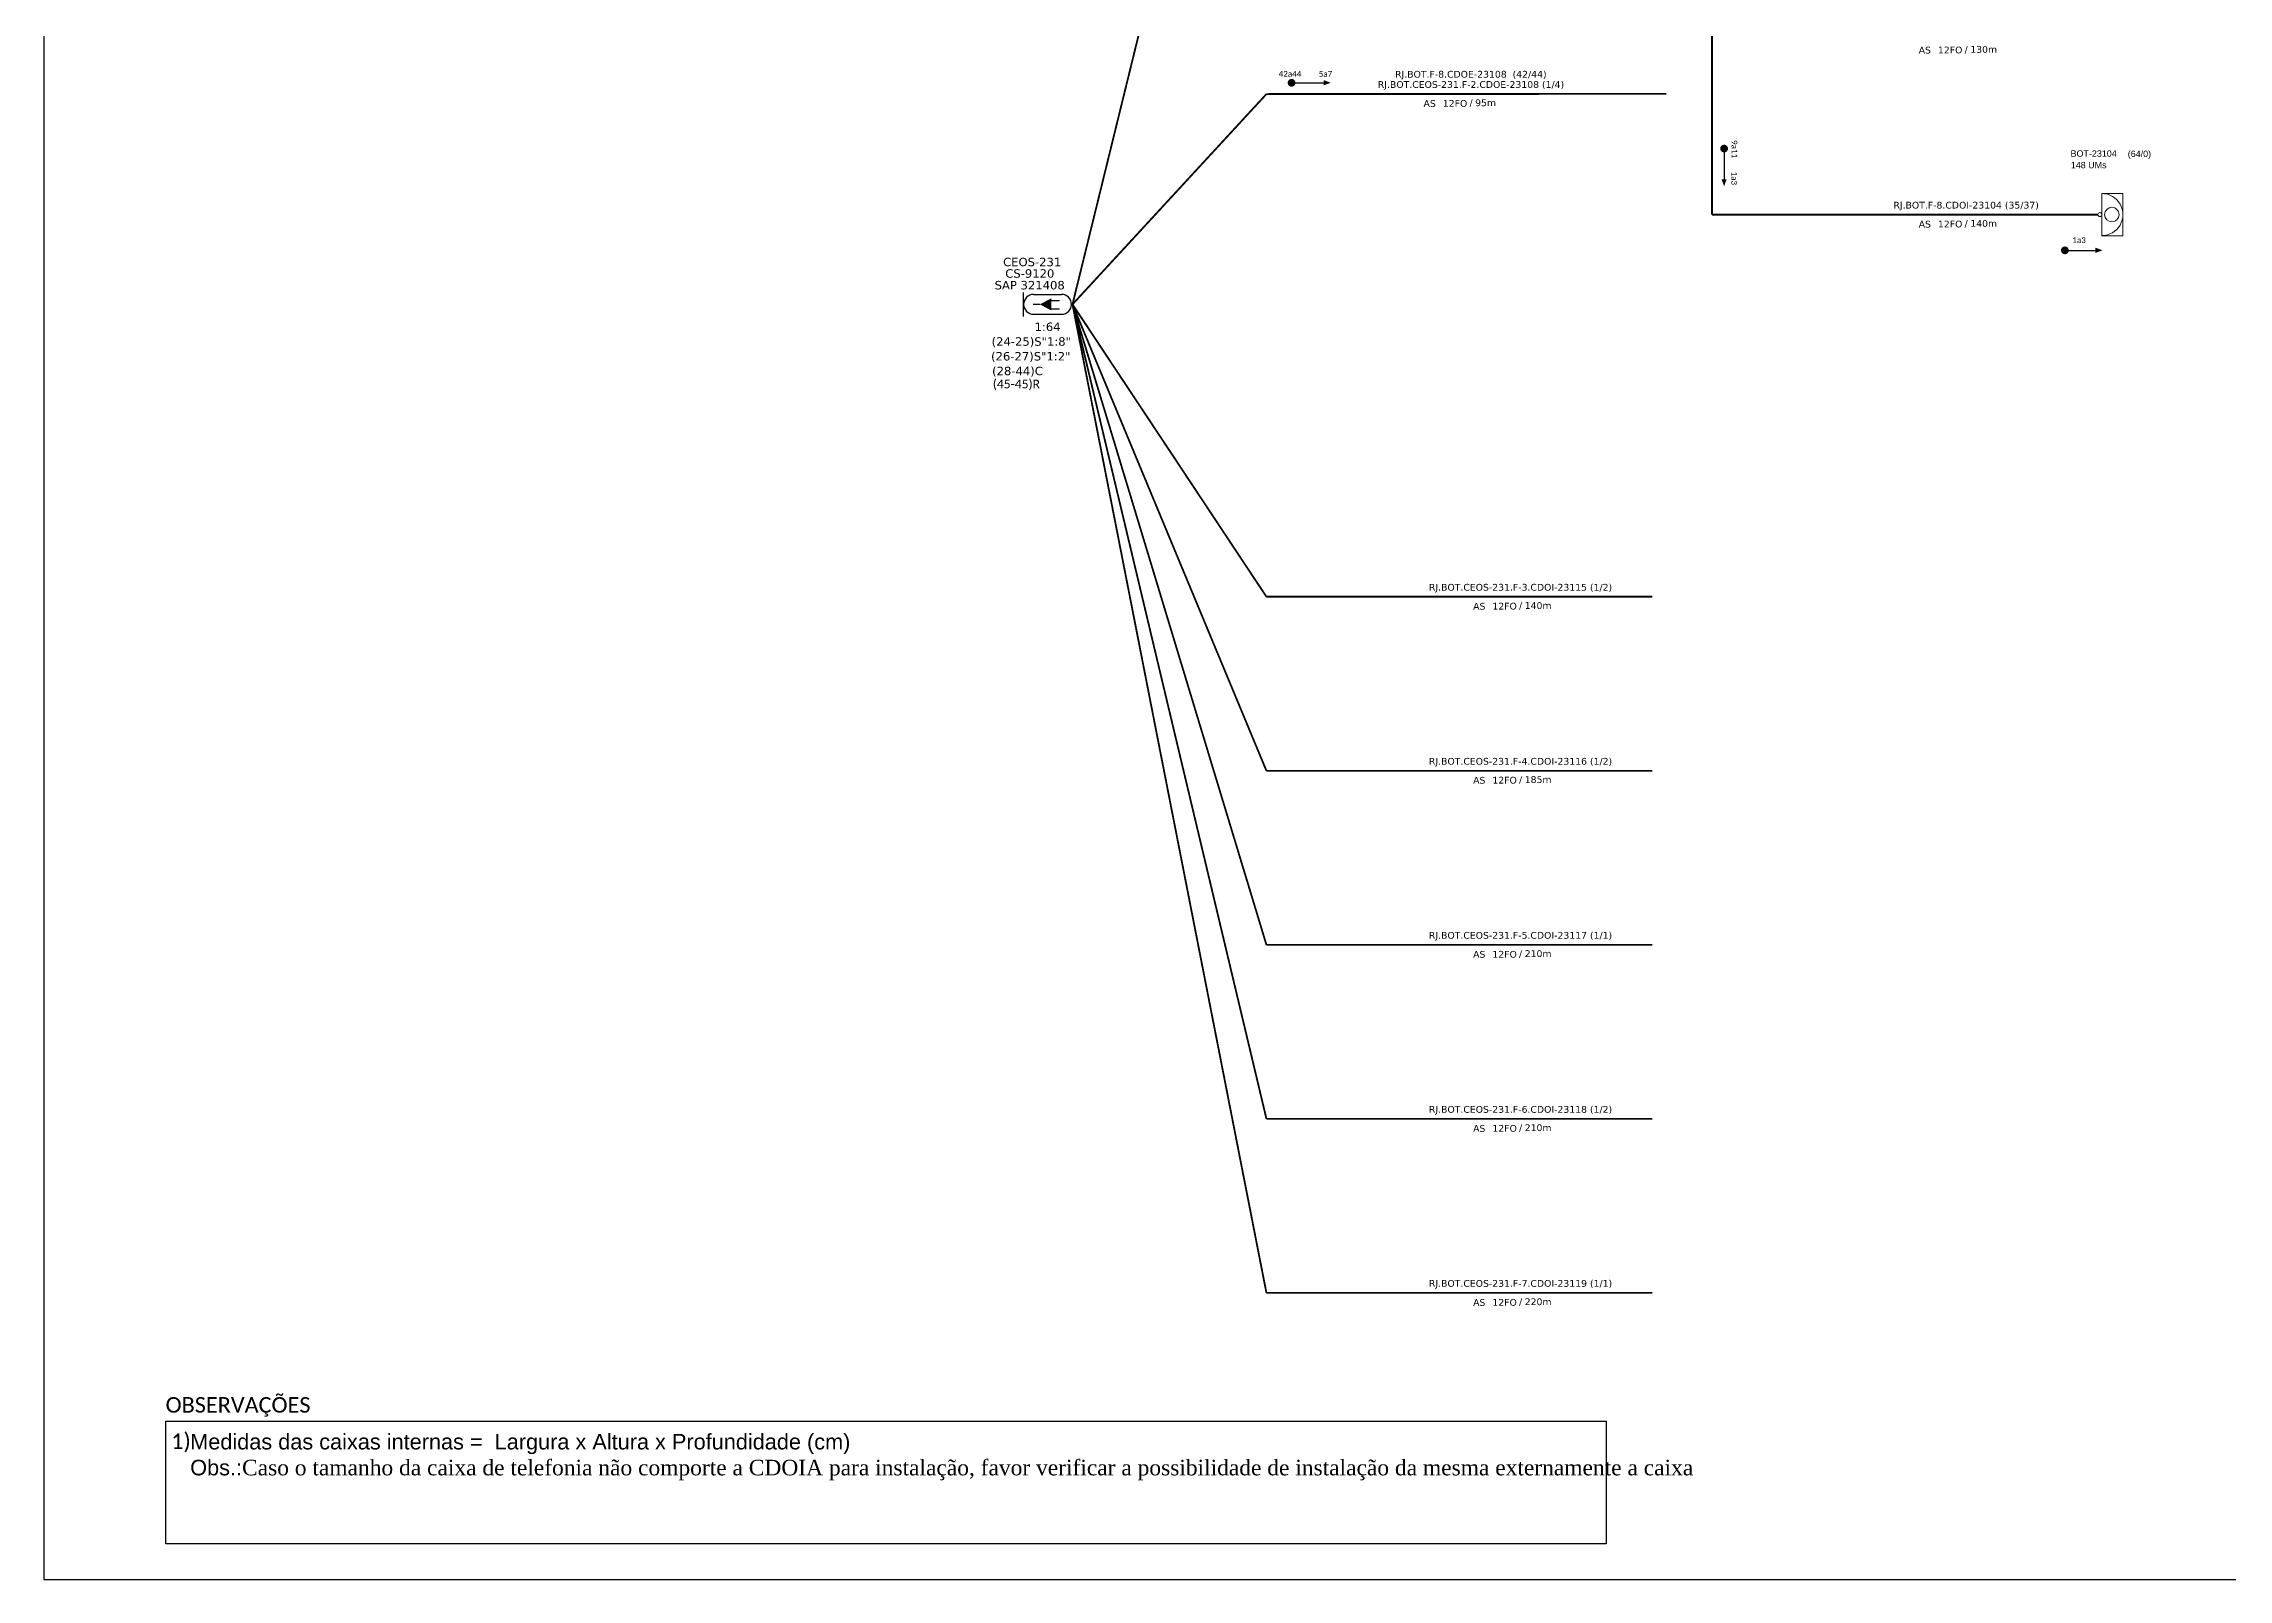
# Model space of a CAD drawing. Header units: metres. Extents: x -1286 to 443, y -500 to 94.
# Drawn here: x -1286.1 to -864.1, y -499.8 to -203.2 of the extents above; entities that cross this region are included whole.
import ezdxf
from ezdxf.enums import TextEntityAlignment as Align

# ---------------------------------------------------------------- set-up
doc = ezdxf.new("R2010")
doc.units = ezdxf.units.M
doc.layers.add("20.0-LEGENDA DOS CDO'S", color=1, linetype='Continuous', lineweight=0)
doc.layers.add('40.1-ETIQUETAS', color=1, linetype='Continuous', lineweight=20)
for name, color, linetype in [('20.4-CEOS', 1, 'Continuous'), ('CAP a instalar', 1, 'Continuous'), ('SETA', 7, 'Continuous')]:
    doc.layers.add(name, color=color, linetype=linetype)
doc.styles.add('ARIAL', font='arial.ttf')
doc.styles.add('siredit', font='verdana.ttf')
doc.styles.add('WMF-Calibri0', font='calibri.ttf')
doc.linetypes.add('FENCELINE1', pattern='A,0.25,-0.1,[133,ltypeshp.shx,S=0.1,R=0,X=-0.1,Y=0],-0.1,1', length=1.45)

msp = doc.modelspace()

# ---------------------------------------------------------------- linework, layer by layer
at = {"color": 0}
for p, q in [((-1262.5, -469.23), (-984.25, -469.23)), ((-1262.5, -492.93), (-1262.5, -469.23)), ((-984.25, -469.23), (-984.25, -492.93)), ((-984.25, -492.93), (-1262.5, -492.93))]:
    msp.add_line(p, q, dxfattribs=at)
msp.add_lwpolyline([(-1286.07, -499.81), (-445.07, -499.81), (-445.07, 94.19), (-1286.07, 94.19)], close=True)
at = {"const_width": 0.747}
for points in [[(-1045.4, -210.72, 1), (-1044.65, -210.72, 1)], [(-961.48, -223.06, 1), (-961.48, -223.81, 1)], [(-896.02, -243.09, 1), (-895.27, -243.09, 1)]]:
    msp.add_lwpolyline(points, format="xyb", close=True, dxfattribs=at)
at = {"layer": '20.4-CEOS', "color": 7}
for p, q in [((-1094.86, -251.6), (-1089.46, -251.6)), ((-1089.46, -255.45), (-1094.86, -255.45))]:
    msp.add_line(p, q, dxfattribs=at)
for points in [[(-1096.78, -255.84), (-1096.78, -251.2)], [(-1091.52, -252.76), (-1089.88, -252.76)], [(-1093.65, -253.52), (-1094.95, -253.52)], [(-1091.52, -254.36), (-1089.88, -254.36)]]:
    msp.add_lwpolyline(points, dxfattribs=at)
msp.add_lwpolyline([(-1093.65, -253.52, 0, 2.38, 0), (-1091.42, -253.52, 2.38, 2.38, 0)], format="xyseb", dxfattribs=at)
for centre, start, end in [((-1094.86, -253.52), 90, 270), ((-1089.46, -253.52), 270, 90)]:
    msp.add_arc(centre, 1.92, start, end, dxfattribs=at)
at = {"layer": '40.1-ETIQUETAS'}
msp.add_lwpolyline([(-888.51, -232.12), (-884.44, -232.12), (-884.44, -240.26), (-888.51, -240.26)], close=True, dxfattribs=at)
for centre, major_axis, start_param, end_param in [((-888.88, -236.18), (-0.266, 0.266), 2.356194490191767, 8.639379797371353), ((-888.51, -236.18), (-2.87, 2.87), 2.356194, 5.497787), ((-886.58, -236.18), (0.991, 0.991), 3.926991, 10.210176)]:
    msp.add_ellipse(centre, major_axis=major_axis, ratio=1, start_param=start_param, end_param=end_param, dxfattribs=at)
at = {"layer": 'CAP a instalar', "color": 7, "linetype": 'FENCELINE1', "ltscale": 7, "const_width": 0.349}
for points in [[(-1087.34, -253.52), (-1087.34, -253.52), (-1050.08, -101.74)], [(-1049.88, -212.9), (-1087.34, -253.52)], [(-1049.88, -212.9), (-972.64, -212.86)], [(-1049.88, -444.48), (-1087.34, -253.52)], [(-1087.34, -253.52), (-1049.88, -410.86)], [(-1049.88, -377.24), (-1087.34, -253.52)], [(-1087.34, -253.52), (-1087.34, -253.52), (-1049.88, -343.62)], [(-1049.88, -310), (-1087.34, -253.52)], [(-1049.88, -310), (-975.32, -310)], [(-1049.88, -343.62), (-975.32, -343.62)], [(-1049.88, -377.24), (-975.32, -377.24)], [(-1049.88, -410.86), (-975.32, -410.86)], [(-1049.88, -444.48), (-975.32, -444.48)]]:
    msp.add_lwpolyline(points, dxfattribs=at)
at = {"layer": 'CAP a instalar', "linetype": 'FENCELINE1', "ltscale": 7, "const_width": 0.349}
for points in [[(-963.82, -101.7), (-963.82, -236.19)], [(-963.82, -236.19), (-889.26, -236.19)]]:
    msp.add_lwpolyline(points, dxfattribs=at)
at = {"layer": 'SETA'}
for points in [[(-1044.74, -210.72), (-1038.32, -210.72)], [(-961.48, -223.43), (-961.49, -229.85)], [(-895.64, -243.09), (-889.22, -243.09)]]:
    msp.add_lwpolyline(points, dxfattribs=at)
for points in [[(-1038.83, -210.21), (-1037.46, -210.71), (-1038.83, -211.21)], [(-960.98, -229.34), (-961.48, -230.71), (-961.98, -229.34)], [(-889.74, -242.58), (-888.37, -243.08), (-889.74, -243.58)]]:
    msp.add_solid(points, dxfattribs=at)

# ---------------------------------------------------------------- texts
at = {"style": 'WMF-Calibri0'}
msp.add_text('OBSERVAÇÕES', height=3, dxfattribs=at).set_placement((-1262.52, -467.61))
at = {"attachment_point": 5}
for s, insert, char_height, width in [('{\\fCalibri|b0|i0|c0|p34;\\C7;42a44}', (-1045.33, -209.01), 1.1207, 18.9462), ('{\\fCalibri|b0|i0|c0|p34;\\C7;5a7}', (-1038.48, -209.01), 1.1207, 18.9462), ('\\C7;\\fCalibri|b0|i0|c0|p34;1a3', (-892.91, -241.13), 1.1207, 18.9462), ('{\\fCalibri|b0|i0|c0|p34;\\C7;(45-45)R}', (-1098.18, -269.09), 1.681, 28.4193)]:
    msp.add_mtext(s, dxfattribs=dict(at, insert=insert, char_height=char_height, width=width))
at = {"char_height": 1.1207, "width": 18.9462, "attachment_point": 5}
for s, insert, rotation in [('\\C7;\\fCalibri|b0|i0|c0|p34;9a11', (-959.48, -223.54), 270.6666), ('\\C7;\\fCalibri|b0|i0|c0|p34;1a3', (-959.53, -229.17), 269.9383)]:
    msp.add_mtext(s, dxfattribs=dict(at, insert=insert, rotation=rotation))
at = {"char_height": 3, "width": 277.1819, "attachment_point": 1}
for s, insert, style in [('1)', (-1261.44, -471.63), 'WMF-Calibri0'), ('Medidas das caixas internas =  Largura x Altura x Profundidade (cm)\\PObs.:{\\fTimes New Roman|b0|i0|c0|p16;Caso o tamanho da caixa de telefonia não comporte a CDOIA para instalação, favor verificar a possibilidade de instalação da mesma externamente a caixa}', (-1257.77, -471.72), 'ARIAL')]:
    msp.add_mtext(s, dxfattribs=dict(at, insert=insert, style=style))
at = {"layer": "20.0-LEGENDA DOS CDO'S", "style": 'ARIAL'}
for s, p in [('BOT-23104', (-894.55, -225.01)), ('148 UMs', (-894.5, -227.24))]:
    msp.add_text(s, height=1.234, rotation=0.118, dxfattribs=at).set_placement(p)
msp.add_text('       (64/0)', height=1.2344, rotation=0.118, dxfattribs=at).set_placement((-882.93, -225.07), align=Align.CENTER)
at = {"layer": '20.4-CEOS', "color": 7, "style": 'siredit'}
for s, height, p in [('CEOS-231', 1.631, (-1095.13, -244.52)), ('CS-9120', 1.631, (-1095.59, -246.74)), ('SAP 321408', 1.631, (-1095.61, -249)), ('1:64', 1.631, (-1092.16, -257.04)), ('(24-25)S"1:8"', 1.6307, (-1095.31, -259.88)), ('(26-27)S"1:2"', 1.6307, (-1095.41, -262.73)), ('(28-44)C', 1.631, (-1097.97, -265.57))]:
    msp.add_text(s, height=height, dxfattribs=at).set_placement(p, align=Align.TOP_CENTER)
at = {"layer": '40.1-ETIQUETAS', "color": 7, "style": 'siredit'}
for s, height, p in [('AS', 1.307, (-921.53, -204.41)), ('12FO', 1.307, (-915.45, -204.39)), ('/', 1.31, (-914.42, -204.27)), ('AS', 1.307, (-1017.17, -214.72)), ('12FO', 1.307, (-1011.08, -214.71)), ('/', 1.31, (-1010.05, -214.58)), ('AS', 1.307, (-1007.59, -311.84)), ('12FO', 1.307, (-1001.51, -311.82)), ('/', 1.31, (-1000.48, -311.7)), ('AS', 1.307, (-1007.59, -345.46)), ('12FO', 1.307, (-1001.51, -345.44)), ('/', 1.31, (-1000.48, -345.32)), ('AS', 1.307, (-1007.59, -379.08)), ('12FO', 1.307, (-1001.51, -379.07)), ('/', 1.31, (-1000.48, -378.94)), ('AS', 1.307, (-1007.59, -412.71)), ('12FO', 1.307, (-1001.51, -412.69)), ('/', 1.31, (-1000.48, -412.57)), ('AS', 1.307, (-1007.59, -446.33)), ('12FO', 1.307, (-1001.51, -446.31)), ('/', 1.31, (-1000.48, -446.19))]:
    msp.add_text(s, height=height, dxfattribs=at).set_placement(p, align=Align.MIDDLE_RIGHT)
for s, p in [('130m', (-913.92, -204.27)), ('95m', (-1009.56, -214.58)), ('140m', (-999.99, -311.7)), ('185m', (-999.99, -345.32)), ('210m', (-999.99, -378.94)), ('210m', (-999.99, -412.57)), ('220m', (-999.99, -446.19))]:
    msp.add_text(s, height=1.307, dxfattribs=at).set_placement(p, align=Align.MIDDLE_LEFT)
for s, p in [('RJ.BOT.CEOS-231.F-2.CDOE-23108 (1/4)', (-1010.37, -211.05)), ('RJ.BOT.F-8.CDOE-23108  (42/44)', (-1010.4, -209.07)), ('RJ.BOT.CEOS-231.F-3.CDOI-23115 (1/2)', (-1000.8, -308.17)), ('RJ.BOT.CEOS-231.F-4.CDOI-23116 (1/2)', (-1000.8, -341.79)), ('RJ.BOT.CEOS-231.F-5.CDOI-23117 (1/1)', (-1000.8, -375.41)), ('RJ.BOT.CEOS-231.F-6.CDOI-23118 (1/2)', (-1000.8, -409.03)), ('RJ.BOT.CEOS-231.F-7.CDOI-23119 (1/1)', (-1000.8, -442.65))]:
    msp.add_text(s, height=1.3072, dxfattribs=at).set_placement(p, align=Align.MIDDLE_CENTER)
at = {"layer": '40.1-ETIQUETAS', "style": 'siredit'}
msp.add_text('RJ.BOT.F-8.CDOI-23104 (35/37)', height=1.3072, dxfattribs=at).set_placement((-914.73, -234.36), align=Align.MIDDLE_CENTER)
for s, height, p in [('AS', 1.307, (-921.53, -238.03)), ('12FO', 1.307, (-915.45, -238.01)), ('/', 1.31, (-914.42, -237.89))]:
    msp.add_text(s, height=height, dxfattribs=at).set_placement(p, align=Align.MIDDLE_RIGHT)
msp.add_text('140m', height=1.307, dxfattribs=at).set_placement((-913.92, -237.89), align=Align.MIDDLE_LEFT)

doc.saveas('drawing.dxf')
